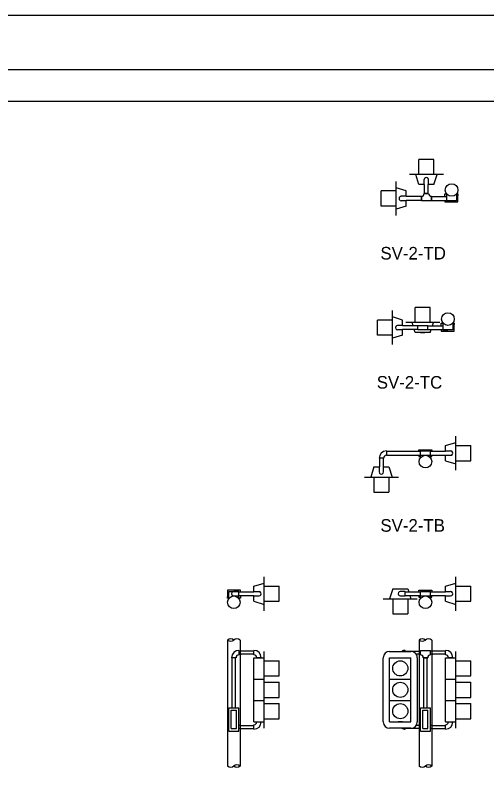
# Model space of a CAD drawing. Extents: x -893 to 867, y -474 to 712.
# Drawn here: x -466 to -91, y 102 to 712 of the extents above; entities that cross this region are included whole.
import ezdxf

# ---------------------------------------------------------------- set-up
doc = ezdxf.new("R2010")
doc.units = 0
for name, color, linetype in [('border_PLOTTING-ELEMENTS', 7, 'Continuous'), ('border_rw_22x34_Cut_Lines', 7, 'Continuous'), ('border_SHEET', 7, 'Continuous'), ('es_DETAIL', 7, 'Continuous'), ('es_DETAIL-anno', 7, 'Continuous')]:
    doc.layers.add(name, color=color, linetype=linetype)

msp = doc.modelspace()

# ---------------------------------------------------------------- linework, layer by layer
at = {"layer": 'border_PLOTTING-ELEMENTS'}
for points in [[(-893.46, -474.05), (866.55, -474.05), (866.55, 711.96), (-893.46, 711.96)], [(-863.46, 668.96), (836.55, 668.96), (836.55, -431.05), (-863.46, -431.05)]]:
    msp.add_lwpolyline(points, close=True, dxfattribs=at)
at = {"layer": 'border_rw_22x34_Cut_Lines'}
msp.add_lwpolyline([(-863.46, 668.96), (836.55, 668.96), (836.55, -431.05), (-863.46, -431.05)], close=True, dxfattribs=at)
at = {"layer": 'border_SHEET'}
msp.add_line((-813.46, 643.96), (811.55, 643.96), dxfattribs=at)
at = {"layer": 'es_DETAIL'}
for p, q in [((-145.24, 585.57), (-145.24, 597.57)), ((-133.24, 597.57), (-145.24, 597.57)), ((-133.24, 585.57), (-133.24, 597.57)), ((-125.74, 585.57), (-152.74, 585.57)), ((-145.24, 577.57), (-147.74, 585.57)), ((-133.24, 577.57), (-130.74, 585.57)), ((-163.24, 553.07), (-163.24, 580.07)), ((-140.99, 577.57), (-140.99, 581.57)), ((-137.49, 577.57), (-137.49, 581.57)), ((-155.24, 572.57), (-163.24, 575.07)), ((-140.74, 577.57), (-145.24, 577.57)), ((-140.74, 570.57), (-140.74, 577.57)), ((-137.74, 570.57), (-137.74, 577.57)), ((-133.24, 577.57), (-137.74, 577.57)), ((-163.24, 572.57), (-175.24, 572.57)), ((-175.24, 560.57), (-175.24, 572.57)), ((-155.24, 568.32), (-159.24, 568.32)), ((-155.24, 568.07), (-155.24, 572.57)), ((-143.24, 568.07), (-155.24, 568.07)), ((-143.24, 564.82), (-143.24, 568.32)), ((-143.24, 568.32), (-143.24, 564.82)), ((-137.49, 570.57), (-140.99, 570.57)), ((-140.99, 570.57), (-137.49, 570.57)), ((-135.24, 564.82), (-135.24, 568.32)), ((-135.24, 568.32), (-135.24, 564.82)), ((-135.24, 568.07), (-123.24, 568.07)), ((-124.63, 570.21), (-123.3, 570.21)), ((-124.63, 568.14), (-124.63, 570.21)), ((-123.24, 570.32), (-123.24, 564.82)), ((-115.3, 570.21), (-114.25, 570.21)), ((-115.24, 570.32), (-115.24, 564.82)), ((-114.25, 570.21), (-114.25, 569.04)), ((-114.25, 563.8), (-114.25, 569.19)), ((-155.24, 564.82), (-159.24, 564.82)), ((-155.24, 560.57), (-155.24, 565.07)), ((-143.24, 565.07), (-155.24, 565.07)), ((-135.24, 564.82), (-143.24, 564.82)), ((-135.24, 565.07), (-123.24, 565.07)), ((-124.63, 565.14), (-124.63, 563.8)), ((-124.63, 563.8), (-114.25, 563.8)), ((-115.24, 564.82), (-123.24, 564.82)), ((-123.24, 564.82), (-119.24, 564.82)), ((-163.24, 560.57), (-175.24, 560.57)), ((-155.24, 560.57), (-163.24, 558.07)), ((-166.12, 450.58), (-166.12, 477.58)), ((-148.12, 468.08), (-148.12, 480.08)), ((-136.12, 480.08), (-148.12, 480.08)), ((-136.12, 468.08), (-136.12, 480.08)), ((-166.12, 470.08), (-178.12, 470.08)), ((-178.12, 458.08), (-178.12, 470.08)), ((-158.12, 470.08), (-166.12, 472.58)), ((-158.12, 465.58), (-158.12, 470.08)), ((-158.12, 465.83), (-162.12, 465.83)), ((-146.12, 465.58), (-158.12, 465.58)), ((-128.62, 468.08), (-155.62, 468.08)), ((-149.84, 465.58), (-150.62, 468.08)), ((-146.12, 462.33), (-146.12, 465.83)), ((-146.12, 465.83), (-138.12, 465.83)), ((-138.12, 462.33), (-138.12, 465.83)), ((-138.12, 465.58), (-126.12, 465.58)), ((-134.4, 465.58), (-133.62, 468.08)), ((-127.51, 467.65), (-126.17, 467.65)), ((-127.51, 465.58), (-127.51, 467.65)), ((-126.12, 467.83), (-126.12, 462.33)), ((-118.17, 467.65), (-117.12, 467.65)), ((-118.12, 467.83), (-118.12, 462.33)), ((-117.12, 467.65), (-117.12, 466.49)), ((-117.12, 461.24), (-117.12, 466.63)), ((-166.12, 458.08), (-178.12, 458.08)), ((-158.12, 458.08), (-166.12, 455.58)), ((-158.12, 462.33), (-162.12, 462.33)), ((-158.12, 458.08), (-158.12, 462.58)), ((-146.12, 462.58), (-158.12, 462.58)), ((-148.12, 460.08), (-148.9, 462.58)), ((-136.12, 460.08), (-148.12, 460.08)), ((-138.12, 462.33), (-146.12, 462.33)), ((-143.87, 460.08), (-140.37, 460.08)), ((-140.37, 460.08), (-143.87, 460.08)), ((-138.12, 462.58), (-126.12, 462.58)), ((-136.12, 460.08), (-135.34, 462.58)), ((-127.51, 462.58), (-127.51, 461.24)), ((-127.51, 461.24), (-117.12, 461.24)), ((-118.12, 462.33), (-126.12, 462.33)), ((-126.12, 462.33), (-122.12, 462.33)), ((-123.98, 370.44), (-115.98, 372.94)), ((-115.98, 350.94), (-115.98, 377.94)), ((-170.97, 366.19), (-170.97, 362.69)), ((-170.97, 365.94), (-143.98, 365.94)), ((-145.31, 367.15), (-134.93, 367.15)), ((-145.31, 366.02), (-145.31, 367.15)), ((-143.98, 360.69), (-143.98, 366.19)), ((-143.98, 366.19), (-135.98, 366.19)), ((-135.98, 360.69), (-135.98, 366.19)), ((-135.98, 365.94), (-123.98, 365.94)), ((-134.93, 367.15), (-134.93, 365.91)), ((-123.98, 365.94), (-123.98, 370.44)), ((-123.98, 366.19), (-119.98, 366.19)), ((-115.98, 370.44), (-103.98, 370.44)), ((-103.98, 358.44), (-103.98, 370.44)), ((-173.22, 360.44), (-176.72, 360.44)), ((-176.47, 360.44), (-176.47, 353.44)), ((-173.47, 360.44), (-173.47, 353.44)), ((-170.97, 362.94), (-143.98, 362.94)), ((-145.31, 362.89), (-145.31, 361.75)), ((-145.31, 361.75), (-143.98, 361.75)), ((-143.98, 362.69), (-135.98, 362.69)), ((-135.98, 362.94), (-123.98, 362.94)), ((-135.98, 361.75), (-134.93, 361.75)), ((-134.93, 361.75), (-134.93, 362.91)), ((-123.98, 358.44), (-123.98, 362.94)), ((-123.98, 362.69), (-119.98, 362.69)), ((-123.98, 358.44), (-115.98, 355.94)), ((-115.98, 358.44), (-103.98, 358.44)), ((-180.98, 353.44), (-183.48, 345.44)), ((-180.98, 353.44), (-176.47, 353.44)), ((-176.72, 353.46), (-176.72, 349.46)), ((-173.47, 353.44), (-168.98, 353.44)), ((-173.22, 349.46), (-173.22, 353.46)), ((-168.98, 353.44), (-166.48, 345.44)), ((-188.48, 345.44), (-161.48, 345.44)), ((-180.98, 345.44), (-180.98, 333.44)), ((-168.98, 345.44), (-168.98, 333.44)), ((-180.98, 333.44), (-168.98, 333.44)), ((-268.12, 239.31), (-268.12, 266.31)), ((-115.98, 239.31), (-115.98, 266.31)), ((-276.12, 258.81), (-268.12, 261.31)), ((-276.12, 254.31), (-276.12, 258.81)), ((-268.12, 258.81), (-256.12, 258.81)), ((-256.12, 246.81), (-256.12, 258.81)), ((-165.98, 256.81), (-168.48, 248.81)), ((-165.98, 256.81), (-153.98, 256.81)), ((-153.98, 256.81), (-153.2, 254.31)), ((-123.98, 258.81), (-115.98, 261.31)), ((-123.98, 254.31), (-123.98, 258.81)), ((-115.98, 258.81), (-103.98, 258.81)), ((-103.98, 246.81), (-103.98, 258.81)), ((-297.24, 255.66), (-297.24, 250.27)), ((-286.86, 255.66), (-297.24, 255.66)), ((-297.24, 249.25), (-297.24, 250.41)), ((-296.12, 249.06), (-296.12, 254.56)), ((-296.12, 254.56), (-288.12, 254.56)), ((-288.12, 254.56), (-292.12, 254.56)), ((-292.12, 251.06), (-288.12, 251.06)), ((-288.12, 249.06), (-288.12, 254.56)), ((-288.12, 254.31), (-276.12, 254.31)), ((-288.12, 251.31), (-276.12, 251.31)), ((-286.86, 254.32), (-286.86, 255.66)), ((-286.86, 251.32), (-286.86, 249.25)), ((-276.12, 254.56), (-272.12, 254.56)), ((-276.12, 246.81), (-276.12, 251.31)), ((-276.12, 251.06), (-272.12, 251.06)), ((-155.98, 254.56), (-159.98, 254.56)), ((-159.98, 251.06), (-155.98, 251.06)), ((-155.98, 251.06), (-155.98, 254.56)), ((-155.98, 254.31), (-143.98, 254.31)), ((-155.98, 251.31), (-143.98, 251.31)), ((-152.26, 251.31), (-151.48, 248.81)), ((-145.31, 255.53), (-134.93, 255.53)), ((-145.31, 254.39), (-145.31, 255.53)), ((-145.31, 251.26), (-145.31, 250.12)), ((-145.31, 250.12), (-143.98, 250.12)), ((-143.98, 249.06), (-143.98, 254.56)), ((-143.98, 254.56), (-135.98, 254.56)), ((-143.98, 251.06), (-135.98, 251.06)), ((-135.98, 249.06), (-135.98, 254.56)), ((-135.98, 254.31), (-123.98, 254.31)), ((-135.98, 251.31), (-123.98, 251.31)), ((-135.98, 250.12), (-134.93, 250.12)), ((-134.93, 255.53), (-134.93, 254.29)), ((-134.93, 250.12), (-134.93, 251.29)), ((-123.98, 254.56), (-119.98, 254.56)), ((-123.98, 246.81), (-123.98, 251.31)), ((-123.98, 251.06), (-119.98, 251.06)), ((-296.19, 249.25), (-297.24, 249.25)), ((-286.86, 249.25), (-288.19, 249.25)), ((-276.12, 246.81), (-268.12, 244.31)), ((-268.12, 246.81), (-256.12, 246.81)), ((-173.48, 248.81), (-146.48, 248.81)), ((-165.98, 248.81), (-165.98, 236.81)), ((-153.98, 248.81), (-153.98, 236.81)), ((-123.98, 246.81), (-115.98, 244.31)), ((-115.98, 246.81), (-103.98, 246.81)), ((-165.98, 236.81), (-153.98, 236.81)), ((-297.12, 216.06), (-297.12, 116.06)), ((-287.12, 216.06), (-287.12, 116.06)), ((-144.98, 216.06), (-144.98, 116.06)), ((-134.98, 216.06), (-134.98, 116.06)), ((-288.12, 207.81), (-288.12, 204.31)), ((-276.12, 204.31), (-276.12, 207.81)), ((-155.98, 207.06), (-155.98, 207.81)), ((-143.98, 204.31), (-143.98, 207.81)), ((-143.98, 207.81), (-135.98, 207.81)), ((-135.98, 204.31), (-135.98, 207.81)), ((-123.98, 204.31), (-123.98, 207.81)), ((-290.37, 202.06), (-293.87, 202.06)), ((-293.37, 162.31), (-293.37, 202.06)), ((-290.87, 162.31), (-290.87, 202.06)), ((-287.12, 207.31), (-288.12, 207.31)), ((-287.12, 204.81), (-288.12, 204.81)), ((-276.12, 207.31), (-287.12, 207.31)), ((-276.12, 204.81), (-287.12, 204.81)), ((-287.12, 204.81), (-286.46, 204.81)), ((-287.12, 204.81), (-286.34, 204.81)), ((-276.12, 185.06), (-276.12, 202.06)), ((-276.12, 202.06), (-268.12, 202.06)), ((-270.37, 202.06), (-273.87, 202.06)), ((-268.12, 185.06), (-268.12, 207.06)), ((-173.48, 151.06), (-173.48, 202.06)), ((-168.48, 207.06), (-151.48, 207.06)), ((-168.48, 185.06), (-168.48, 202.06)), ((-168.48, 202.06), (-151.48, 202.06)), ((-161.98, 202.06), (-157.98, 202.06)), ((-161.73, 202.06), (-158.23, 202.06)), ((-155.98, 207.31), (-144.98, 207.31)), ((-151.48, 185.06), (-151.48, 202.06)), ((-144.98, 204.81), (-147.3, 204.81)), ((-146.48, 202.06), (-146.48, 151.06)), ((-144.98, 204.81), (-145.63, 204.81)), ((-144.98, 207.31), (-143.98, 207.31)), ((-144.98, 204.81), (-143.98, 204.81)), ((-141.73, 202.06), (-138.23, 202.06)), ((-138.23, 202.06), (-141.73, 202.06)), ((-141.23, 162.31), (-141.23, 202.06)), ((-138.73, 162.31), (-138.73, 202.06)), ((-134.98, 207.31), (-135.98, 207.31)), ((-134.98, 204.81), (-135.98, 204.81)), ((-123.98, 207.31), (-134.98, 207.31)), ((-123.98, 204.81), (-134.98, 204.81)), ((-134.98, 204.81), (-134.32, 204.81)), ((-134.98, 204.81), (-134.2, 204.81)), ((-123.98, 185.06), (-123.98, 202.06)), ((-123.98, 202.06), (-115.98, 202.06)), ((-118.23, 202.06), (-121.73, 202.06)), ((-115.98, 185.06), (-115.98, 207.06)), ((-268.12, 199.56), (-256.12, 199.56)), ((-256.12, 187.56), (-256.12, 199.56)), ((-115.98, 199.56), (-103.98, 199.56)), ((-103.98, 187.56), (-103.98, 199.56)), ((-276.12, 185.06), (-268.12, 185.06)), ((-276.12, 168.06), (-276.12, 185.06)), ((-276.12, 185.06), (-268.12, 185.06)), ((-268.12, 187.56), (-256.12, 187.56)), ((-268.12, 168.06), (-268.12, 185.06)), ((-168.48, 185.06), (-151.48, 185.06)), ((-168.48, 168.06), (-168.48, 185.06)), ((-168.48, 185.06), (-151.48, 185.06)), ((-151.48, 168.06), (-151.48, 185.06)), ((-123.98, 185.06), (-115.98, 185.06)), ((-123.98, 168.06), (-123.98, 185.06)), ((-123.98, 185.06), (-115.98, 185.06)), ((-115.98, 187.56), (-103.98, 187.56)), ((-115.98, 168.06), (-115.98, 185.06)), ((-268.12, 182.56), (-256.12, 182.56)), ((-256.12, 170.56), (-256.12, 182.56)), ((-115.98, 182.56), (-103.98, 182.56)), ((-103.98, 170.56), (-103.98, 182.56)), ((-276.12, 168.06), (-268.12, 168.06)), ((-276.12, 151.06), (-276.12, 168.06)), ((-276.12, 168.06), (-268.12, 168.06)), ((-268.12, 170.56), (-256.12, 170.56)), ((-268.12, 146.06), (-268.12, 168.06)), ((-268.12, 165.56), (-256.12, 165.56)), ((-256.12, 153.56), (-256.12, 165.56)), ((-168.48, 168.06), (-151.48, 168.06)), ((-168.48, 151.06), (-168.48, 168.06)), ((-168.48, 168.06), (-151.48, 168.06)), ((-151.48, 151.06), (-151.48, 168.06)), ((-123.98, 168.06), (-115.98, 168.06)), ((-123.98, 151.06), (-123.98, 168.06)), ((-123.98, 168.06), (-115.98, 168.06)), ((-115.98, 170.56), (-103.98, 170.56)), ((-115.98, 146.06), (-115.98, 168.06)), ((-115.98, 165.56), (-103.98, 165.56)), ((-103.98, 153.56), (-103.98, 165.56)), ((-296.12, 162.31), (-288.12, 162.31)), ((-296.12, 143.81), (-296.12, 162.31)), ((-294.12, 160.31), (-290.12, 160.31)), ((-294.12, 145.81), (-294.12, 160.31)), ((-290.12, 145.81), (-290.12, 160.31)), ((-288.12, 143.81), (-288.12, 162.31)), ((-143.98, 162.31), (-135.98, 162.31)), ((-143.98, 143.81), (-143.98, 162.31)), ((-141.98, 160.31), (-137.98, 160.31)), ((-141.98, 145.81), (-141.98, 160.31)), ((-137.98, 145.81), (-137.98, 160.31)), ((-135.98, 143.81), (-135.98, 162.31)), ((-268.12, 153.56), (-256.12, 153.56)), ((-115.98, 153.56), (-103.98, 153.56)), ((-287.12, 148.31), (-288.12, 148.31)), ((-287.12, 148.31), (-276.12, 148.31)), ((-276.12, 151.06), (-268.12, 151.06)), ((-276.12, 145.31), (-276.12, 148.81)), ((-273.87, 151.06), (-270.37, 151.06)), ((-168.48, 151.06), (-151.48, 151.06)), ((-158.23, 151.06), (-161.73, 151.06)), ((-144.98, 148.31), (-147.3, 148.31)), ((-144.98, 148.31), (-143.98, 148.31)), ((-134.98, 148.31), (-135.98, 148.31)), ((-134.98, 148.31), (-123.98, 148.31)), ((-123.98, 151.06), (-115.98, 151.06)), ((-123.98, 145.31), (-123.98, 148.81)), ((-121.73, 151.06), (-118.23, 151.06)), ((-296.12, 143.81), (-288.12, 143.81)), ((-294.12, 145.81), (-290.12, 145.81)), ((-287.12, 145.81), (-288.12, 145.81)), ((-287.12, 145.81), (-276.12, 145.81)), ((-151.48, 146.06), (-168.48, 146.06)), ((-155.98, 145.31), (-155.98, 146.06)), ((-144.98, 145.81), (-155.98, 145.81)), ((-144.98, 145.81), (-143.98, 145.81)), ((-143.98, 143.81), (-135.98, 143.81)), ((-141.98, 145.81), (-137.98, 145.81)), ((-134.98, 145.81), (-135.98, 145.81)), ((-134.98, 145.81), (-123.98, 145.81))]:
    msp.add_line(p, q, dxfattribs=at)
for centre, radius in [((-119.24, 573.32), 5), ((-122.12, 470.83), 5), ((-139.98, 357.69), 5), ((-292.12, 246.06), 5), ((-139.98, 246.06), 5), ((-159.98, 193.56), 6), ((-159.98, 176.56), 6), ((-159.98, 159.56), 6)]:
    msp.add_circle(centre, radius, dxfattribs=at)
for centre, radius, start, end in [((-139.26, 581.58), 1.73, 359.69411, 180.26783), ((-159.25, 566.56), 1.73, 89.69411, 270.26783), ((-143.24, 570.57), 2.25, 270, 0), ((-135.24, 570.57), 2.25, 180, 270), ((-162.12, 464.06), 1.73, 89.69411, 270.26783), ((-170.97, 360.44), 5.75, 90, 180), ((-119.97, 364.42), 1.73, 269.73217, 90.30589), ((-170.97, 360.44), 2.25, 90, 180), ((-174.99, 349.46), 1.73, 179.73217, 0.30589), ((-292.12, 252.82), 1.73, 89.73217, 270.30589), ((-272.11, 252.79), 1.73, 269.73217, 90.30589), ((-159.99, 252.82), 1.73, 89.73217, 270.30589), ((-119.97, 252.79), 1.73, 269.73217, 90.30589), ((-294.62, 213.45), 3.61, 46.23857, 133.76142), ((-294.62, 218.67), 3.61, 226.23858, 313.76143), ((-289.62, 213.45), 3.61, 46.23857, 133.76142), ((-142.48, 213.45), 3.61, 46.23857, 133.76142), ((-142.48, 218.67), 3.61, 226.23858, 313.76143), ((-137.48, 213.45), 3.61, 46.23857, 133.76142), ((-288.12, 202.06), 5.75, 90, 180), ((-276.12, 202.06), 5.75, 0, 90), ((-155.98, 202.06), 5.75, 90, 119.5945), ((-123.98, 202.06), 5.75, 0, 90), ((-288.12, 202.06), 2.25, 90, 180), ((-276.12, 202.06), 2.25, 0, 90), ((-168.48, 202.06), 5, 90, 180), ((-151.48, 202.06), 5, 33.36701, 90), ((-151.48, 202.06), 5, 0, 33.36701), ((-143.98, 202.06), 2.25, 0, 90), ((-135.98, 202.06), 2.25, 90, 180), ((-123.98, 202.06), 2.25, 0, 90), ((-276.12, 151.06), 2.25, 270, 360), ((-276.12, 151.06), 5.75, 270, 360), ((-168.48, 151.06), 5, 180, 270), ((-151.48, 151.06), 5, 270, 0), ((-123.98, 151.06), 2.25, 270, 360), ((-123.98, 151.06), 5.75, 270, 360), ((-155.98, 151.06), 5.75, 240.41177, 270.00304), ((-294.62, 118.67), 3.61, 226.23858, 313.76142), ((-289.62, 113.45), 3.61, 46.23858, 133.76143), ((-289.62, 118.67), 3.61, 226.23858, 313.76142), ((-142.48, 118.67), 3.61, 226.23858, 313.76142), ((-137.48, 113.45), 3.61, 46.23858, 133.76143), ((-137.48, 118.67), 3.61, 226.23858, 313.76142)]:
    msp.add_arc(centre, radius, start, end, dxfattribs=at)

# ---------------------------------------------------------------- texts
at = {"layer": 'es_DETAIL-anno'}
for s, p in [('SV-2-TD', (-175.75, 518.14)), ('SV-2-TC', (-178.66, 415.64)), ('SV-2-TB', (-175.77, 302.04))]:
    msp.add_text(s, height=10, dxfattribs=at).set_placement(p)

doc.saveas('drawing.dxf')
